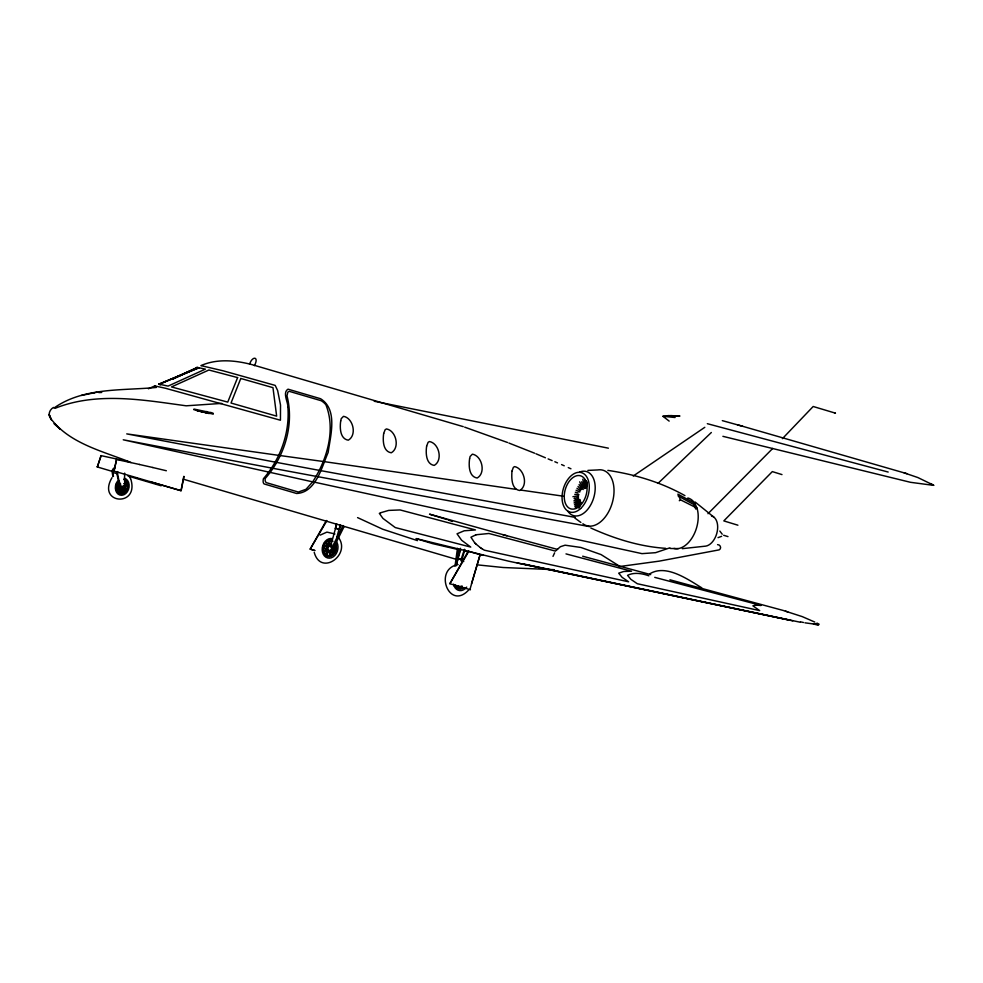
<?xml version="1.0" encoding="UTF-8"?>
<svg xmlns="http://www.w3.org/2000/svg" width="983" height="983" viewBox="0 0 983 983"><rect width="100%" height="100%" fill="white"/><g stroke="black" fill="none" stroke-linecap="round" stroke-linejoin="round"><path stroke-width="1.47" d="M586.028 480.65L585.856 488.072M121.941 490.468L120.405 490.124L119.201 492.692L120.491 493.22L121.867 493.294L121.941 490.468L119.791 489.927M329.674 552.618L327.917 552.225L326.54 555.174L328.015 555.776L329.6 555.862L329.674 552.618L327.425 552.065M458.619 585.671L457.709 587.65L459.172 588.239L460.757 588.326L460.806 586.163M124.657 473.106L124.632 474.015A96.322 75.15 -76.1 0 0 124.644 480.81L124.644 480.847A94.307 73.59 -76.1 0 0 124.915 485.885L124.902 486.757A2.752 2.15 -76.1 0 1 124.374 488.133L123.084 489.079A1.745 1.364 -76.1 0 1 122.15 488.76L119.09 481.351L117.432 473.044A3.834 2.998 -76.1 0 1 117.69 471.57M586.765 486.474L587.232 481.94M118.931 486.966L119.385 485.012L117.444 483.808L116.645 487.224L118.931 486.966L116.78 486.438M326.233 548.625L326.749 546.376L324.525 545L323.616 548.907L326.233 548.625L322.854 547.789M455.018 566.183L457.451 548.317M456.69 564.586L458.729 549.706M183.784 476.46L180.97 490.701L149.785 481.572M183.981 476.472L181.155 490.714L136.637 477.713M136.821 477.738L114.003 471.115L116.473 459.466L139.623 464.492M116.658 459.491L114.003 471.115M254.437 365.676C259.401 356.239 252.201 355.76 249.571 364.251M206.049 412.332L206.786 411.472M335.719 528.35L336.333 523.792M336.751 523.902L330.411 546.929L331.382 547.162M333.901 547.9L335.092 543.599M336.665 537.861L340.241 524.873M339.454 529.37L338.607 529.1L339.454 529.37L340.659 524.996M457.771 558.516L458.619 558.737L457.709 558.516L460.511 548.305M456.149 565.803L460.536 549.878M464.443 549.374L461.101 559.413M460.732 559.315L461.985 559.696L464.861 549.497M471.508 583.742L480.122 554.645L469.899 589.591M101.175 455.682L97.317 466.986L100.979 455.608L122.728 460.339M335.019 551.463L335.928 547.556L333.311 547.838M552.999 556.39L554.633 552.839M578.803 508.076L581.383 502.51M332.721 546.069L342.993 525.524M333.851 547.113L344.124 526.569M314.462 550.394L310.173 549.128L326.356 520.511M310.173 549.128L326.909 520.646M470.452 589.726L449.858 583.705L468.252 551.18L480.122 554.645M468.805 551.316L449.858 583.705M577.955 507.13L580.191 503.235M312.68 481.867C326.909 459.884 336.014 430.001 325.889 404.726A10.506 4.718 40.1 0 0 323.149 402.059L321.306 400.757L289.235 391.332L288.228 391.799A10.506 4.718 40.1 0 0 287.54 393.47L286.987 395.817C294.409 424.693 284.603 456.345 265.349 478.352C264.857 479.815 265.066 481.584 266.27 482.628L298.341 492.041L306.02 489.276L312.68 481.867L270.055 472.368M112.025 477.64C96.359 504.132 139.611 507.707 130.8 479.139M575.559 508.358L580.548 501.244M119.779 489.583L118.12 491.758L116.793 488.92L119.017 487.949L119.779 489.583L116.547 488.784M327.192 551.61L325.299 554.105L323.776 550.861L326.319 549.743L327.192 551.61L322.694 550.492M123.747 487.973L122.445 488.92A1.745 1.364 -76.1 0 1 121.511 488.612L118.464 481.191L116.866 473.536A19.377 15.126 -76.1 0 1 117.542 473.13M574.822 506.761L580.253 500.47M556.267 550.369L560.396 546.708L565.09 545.184L580.928 547.47L601.068 554.584L619.499 566.171M119.471 481.154L118.329 482.334L119.901 484.164L120.553 483.476M123.268 492.913L122.74 490.247L124.153 489.104L125.713 490.922L124.583 492.102L123.268 492.913L120.049 492.114M333.999 553.146L331.197 555.432L330.595 552.372L332.205 551.058L333.999 553.146L329.502 552.041M468.608 590.058C449.034 611.229 433.122 568.96 458.078 564.586M673.92 548.453A26.185 16.367 -73.6 0 0 692.892 536.509A26.185 16.367 -73.6 0 0 697.021 508.15L680.482 499.819L677.901 494.142L694.834 503.333L697.021 508.15L695.755 509.01L693.703 504.488L694.834 503.333A26.185 16.367 -73.6 0 0 687.817 497.976M707.993 513.716L772.724 448.432M782.431 438.639L813.174 406.495L835.476 413.167L834.604 412.921M649.947 573.728C666.142 563.886 687.891 579.405 701.727 587.797M658.057 483.341L711.348 432.495M574.428 504.844L580.031 499.61M53.487 407.429C49.691 409.481 47.675 414.58 50.514 418.23C69.203 443.652 103.154 451.246 131.046 462.526M679.302 500.728L680.482 499.819M574.06 502.94L578.741 499.536M54.016 408.006C83.408 387.179 122.359 390.767 156.358 387.437M633.236 476.018L704.799 427.31M194.376 369.141L196.956 367.531L172.418 379.069M320.102 535.145L326.909 532.11L334.957 533.966M328.949 544.091L327.339 545.405L325.545 543.316L328.347 541.031L328.949 544.091L324.451 542.972M573.888 500.912L578.668 498.356M172.811 379.106L197.816 367.507L205.361 369.141L168.081 386.098L158.828 384.107L160.303 384.906M669.902 547.814L655.587 552.679L641.96 553.638L314.241 482.125M148.421 388.776L154.773 385.926L165.451 388.26L280.438 420.233L280.524 405.07L277.648 390.57L275.203 385.397L223.018 370.775L200.913 365.615C217.12 358.463 235.515 360.306 252.176 364.681L463.251 426.647M127.249 484.336L125.038 485.307L124.276 483.685L125.935 481.498L127.249 484.336L124.03 483.538M333.212 546.72L335.768 545.602L335.191 543.832M721.645 536.3L718.02 537.652M158.828 384.107L199.144 367.691L159.013 384.341L197.816 367.507L196.649 367.396M55.159 408.289C91.358 393.691 131.943 398.238 169.555 403.497L186.18 405.807L221.728 403.399M574.146 498.614L578.483 497.152M476.055 534.752L470.931 537.222L474.678 542.788M476.067 534.752L488.92 533.486L555.628 551.144M81.454 395.449L96.924 392.229M669.165 421.105L662.947 416.3L668.477 415.588L679.622 416.018M755.141 605.307L752.904 605.823L759.687 610.615L637.291 583.718L630.889 579.356L627.559 575.338C634.121 572.032 642.268 573.421 648.891 575.817M572.929 496.71L578.643 495.85M91.837 393.286L93.803 393.089M619.327 566.577L659.298 561.121L719.126 549.878C721.755 548.698 720.65 544.557 717.565 544.631M587.859 470.402L597.75 469.935A28.9 18.063 -73.6 0 1 612.421 502.313A28.9 18.063 -73.6 0 1 582.919 523.755M682.288 548.661L705.782 546.118A15.605 9.756 -73.6 0 0 717.271 531.348A15.605 9.756 -73.6 0 0 711.471 515.94M755.153 605.307L757.131 605.233M98.804 392.573L101.716 392.45M554.252 569.685L503.173 567.51L476.829 564.807M757.143 605.233L761.1 605.454L654.752 577.365M670.381 548.502L678.27 548.612M804.954 622.829L816.136 624.328M933.445 485.344L910.516 482.309L722.898 436.329M574.76 494.363L578.926 494.56M670.689 415.6L679.781 416.03M461.985 559.696L461.383 559.499M665.663 548.33C639.7 546.646 614.424 538.696 590.832 528.006M662.947 416.3L675.124 417.517M607.863 470.378C634.699 474.359 661.227 482.248 684.942 495.641M814.919 624.438L818.618 624.905L813.174 623.64M278.951 455.399L126.746 433.884L275.056 462.108M280.487 455.608L323.21 461.494M324.746 461.703L516.247 489.399M563.222 496.182L520.695 490.062M193.934 409.063L209.379 412.307M335.129 528.166L336.518 528.522M589.861 526.679L317.46 476.608M575.239 517.402L320.925 470.66M800.125 622.202L522.882 563.849M276.604 462.403L319.389 470.378M271.591 468.055L123.244 439.794L268.519 472.037M273.127 468.35L315.924 476.325M374.228 401.261L608.379 448.174M788.083 619.818L508.801 561.219L416.018 538.586L432.52 543.611L460.597 550.099M517.169 562.89L792.79 620.851M481.387 554.928L483.267 555.334L478.856 554.351M800.506 621.846L803.467 622.497M209.133 413.388L193.786 409.653M125.603 461.002L128.478 461.654M139.439 464.48L152.943 467.527M464.898 551.082L467.761 551.746M209.182 413.548L196.969 410.636L213.311 414.113L213.065 413.179L210.374 412.332M152.746 467.515L166.36 470.746M113.463 476.448L112.799 472.528L116.866 473.536M116.166 484.214L119.385 485.012M329.624 540.453L333.004 541.289L329.944 540.601L329.87 543.845L331.627 544.238M122.494 490.124L125.713 490.922M333.507 545.049L335.768 545.602M119.717 492.766L121.867 493.294M323.382 545.54L326.749 546.376M454.207 586.015L456.456 586.568L455.51 585.094M326.221 555.026L329.6 555.862M457.378 587.49L460.757 588.326M335.486 528.24L336.137 528.424M575.338 492.262L577.979 492.938M458.975 558.823L458.373 558.713M565.999 553.896L631.553 571.234L623.701 571.492L618.688 573.175L622.092 577.328L628.641 581.813L484.324 550.173L481.916 548.674M458.766 558.762L459.393 558.934M707.33 423.685L888.177 472.049M336.333 528.461L336.948 528.633M502.841 534.641L557.545 549.423M582.686 556.218L650.709 574.6M669.927 579.798L783.156 610.443L802.275 616.624L814.76 622.055M459.282 558.897L460.413 559.204M722.321 420.638L742.693 426.29M336.874 528.608L337.992 528.915M506.945 535.772L429.51 514.17L446.774 519.454M417.468 540.638L382.719 529.223L357.579 517.611M460.302 559.192L460.929 559.364M904.127 472.86L917.815 477.529L933.85 485.319M337.857 528.891L338.496 529.063M737.459 424.791L906.904 473.659M183.932 479.372L457.943 559.819M460.843 560.666L463.755 561.514M310.726 549.276L315.027 550.529M338.263 529.001L338.926 529.186M128.023 476.018L161.151 485.799M97.12 466.9L112.738 471.533M781.989 474.592L772.319 471.607L723.807 520.904L737.914 525.205M727.985 536.607L723.648 535.268M785.466 611.143L787.776 611.881M464.689 427.15L507.511 442.497M448.187 519.97L452.438 521.494M508.875 443.026L534.654 453.224M536.005 453.79L545.418 457.771M548.109 458.901L552.139 460.609M554.83 461.74L557.521 462.882M156.027 386.663L154.773 385.926M561.563 464.578L564.242 465.782M568.26 467.589L570.951 468.793M930.901 483.869L930.311 483.599L932.093 484.435M816.934 623.099L819.097 624.168M576.087 490.21L579.786 492.053M678.172 496.01L693.703 504.488M574.527 498.295L575.252 498.799M481.142 548.17L481.891 548.674M480.38 547.642L481.129 548.158M580.855 522.452L574.76 517.943M480.368 547.642L476.042 544.115M695.141 502.018L713.781 517.058M576.996 488.268L580.363 490.886M476.03 544.103L474.691 542.8M719.826 531.066L722.222 534.199M578.029 486.438L581.027 489.792M337.919 536.792C352.16 554.08 320.851 577.009 314.204 552.299M128.945 476.104L130.592 478.684M579.061 484.558L581.899 489.043M579.712 481.83L583.202 489.534M581.666 481.817L583.423 487.543M461.961 585.856L462.354 587.895M112.836 476.288L112.111 471.717A3.834 2.998 -76.1 0 1 115.208 467.589M582.808 479.2L584.541 488.539M584.553 479.716L585.241 488.232M464.136 587.551A8.478 6.611 -76.1 0 1 455.006 585.512M466.704 587.109A9.965 7.778 -76.1 0 1 453.556 584.16M330.73 550.075A2.347 1.831 -76.1 0 1 327.978 548.367A2.347 1.831 -76.1 0 1 330.829 546.057M335.854 540.761A9.965 7.778 -76.1 0 1 333.237 556.845A9.965 7.778 -76.1 0 1 322.191 550.038A9.965 7.778 -76.1 0 1 332.365 538.61M335.695 543.415A8.478 6.611 -76.1 0 1 331.332 556.108A8.478 6.611 -76.1 0 1 323.038 548.969A8.478 6.611 -76.1 0 1 331.701 539.974M331.971 550.554A3.563 2.777 -76.1 0 1 328.138 551.18A3.563 2.777 -76.1 0 1 327.757 546.536A3.563 2.777 -76.1 0 1 331.517 545.098M124.386 484.902A3.109 2.433 -76.1 0 1 123.563 489.03A3.109 2.433 -76.1 0 1 120.27 488.858A3.109 2.433 -76.1 0 1 120.504 484.705M121.597 491.819A7.397 5.775 -76.1 0 1 120.159 492.704M123.711 479.421A7.397 5.775 -76.1 0 1 127.028 489.718A7.397 5.775 -76.1 0 1 117.751 492.237A7.397 5.775 -76.1 0 1 119.226 480.638M124.239 478.217A8.7 6.795 -76.1 0 1 128.441 489.62A8.7 6.795 -76.1 0 1 118.132 494.142A8.7 6.795 -76.1 0 1 117.505 481.166M123.354 488.01A2.101 1.647 -76.1 0 1 120.602 486.315M112.799 472.528A19.377 15.126 -76.1 0 1 113.131 472.319M579.614 472.073A22.965 14.352 -73.6 0 1 593.646 498.012A22.965 14.352 -73.6 0 1 567.732 511.037M287.884 407.22C289.887 433.245 280.241 459.258 263.419 478.721C263.075 480.404 262.744 482.579 264.058 483.931L296.633 493.491C316.084 492.532 321.81 466.753 328.15 452.475C330.374 436.022 338.189 409.616 320.556 398.717L287.994 389.157C282.158 392.672 288.289 402.428 287.884 407.22M511.946 471.176C511.541 477.898 511.246 489.092 519.688 490.517C528.694 485.405 523.89 468.424 514.613 466.593L513.359 467.367L511.946 471.176M340.708 420.884C339.737 427.58 339.909 438.873 348.289 440.187C357.21 435.15 353.18 417.984 343.509 416.325L341.236 418.647L340.708 420.884M383.677 433.491C382.706 440.2 382.866 451.48 391.259 452.794C400.179 447.756 396.137 430.591 386.466 428.932L385.152 429.706L383.677 433.491M426.634 446.11C425.664 452.807 425.836 464.099 434.216 465.414C443.136 460.376 439.106 443.21 429.436 441.551L428.109 442.313L426.634 446.11M469.604 458.717C468.633 465.426 468.793 476.706 477.185 478.021C486.106 472.983 482.063 455.817 472.393 454.158L470.12 456.481L469.604 458.717M125.111 486.29L124.657 488.256L126.598 489.448L127.397 486.044L125.111 486.29M332.782 548.919C333.839 553.11 335.584 545.59 332.782 548.919M240.786 378.467L231.017 403.03L276.653 416.141L272.967 387.658L240.786 378.467M237.616 377.595L227.749 402.108L171.484 386.933L208.887 370.013L237.616 377.595M380.728 512.721L379.34 513.359L382.952 518.422L395.264 527.564L470.759 547.089L461.617 540.245L457.034 533.794L464.185 530.795L475.489 529.935L400.118 509.944L388.678 510.41L380.728 512.721M60.196 429.141L54.262 423.747L60.196 429.141M51.337 419.741L49.15 414.482L51.337 419.741M334.085 550.898A2.347 1.831 -76.1 0 0 334.171 546.892A2.347 1.831 -76.1 0 0 331.32 549.202A2.347 1.831 -76.1 0 0 334.085 550.898M123.969 488.01A1.266 0.983 -76.1 0 0 124.018 485.86A1.266 0.983 -76.1 0 0 122.494 487.101A1.266 0.983 -76.1 0 0 123.969 488.01M580.634 508.518A20.557 12.853 -73.6 0 0 584.172 473.99A20.557 12.853 -73.6 0 0 562.202 494.474A20.557 12.853 -73.6 0 0 580.634 508.518M579.835 505.926A17.252 10.788 -73.6 0 0 582.808 476.939A17.252 10.788 -73.6 0 0 564.365 494.13A17.252 10.788 -73.6 0 0 579.835 505.926"/></g></svg>
